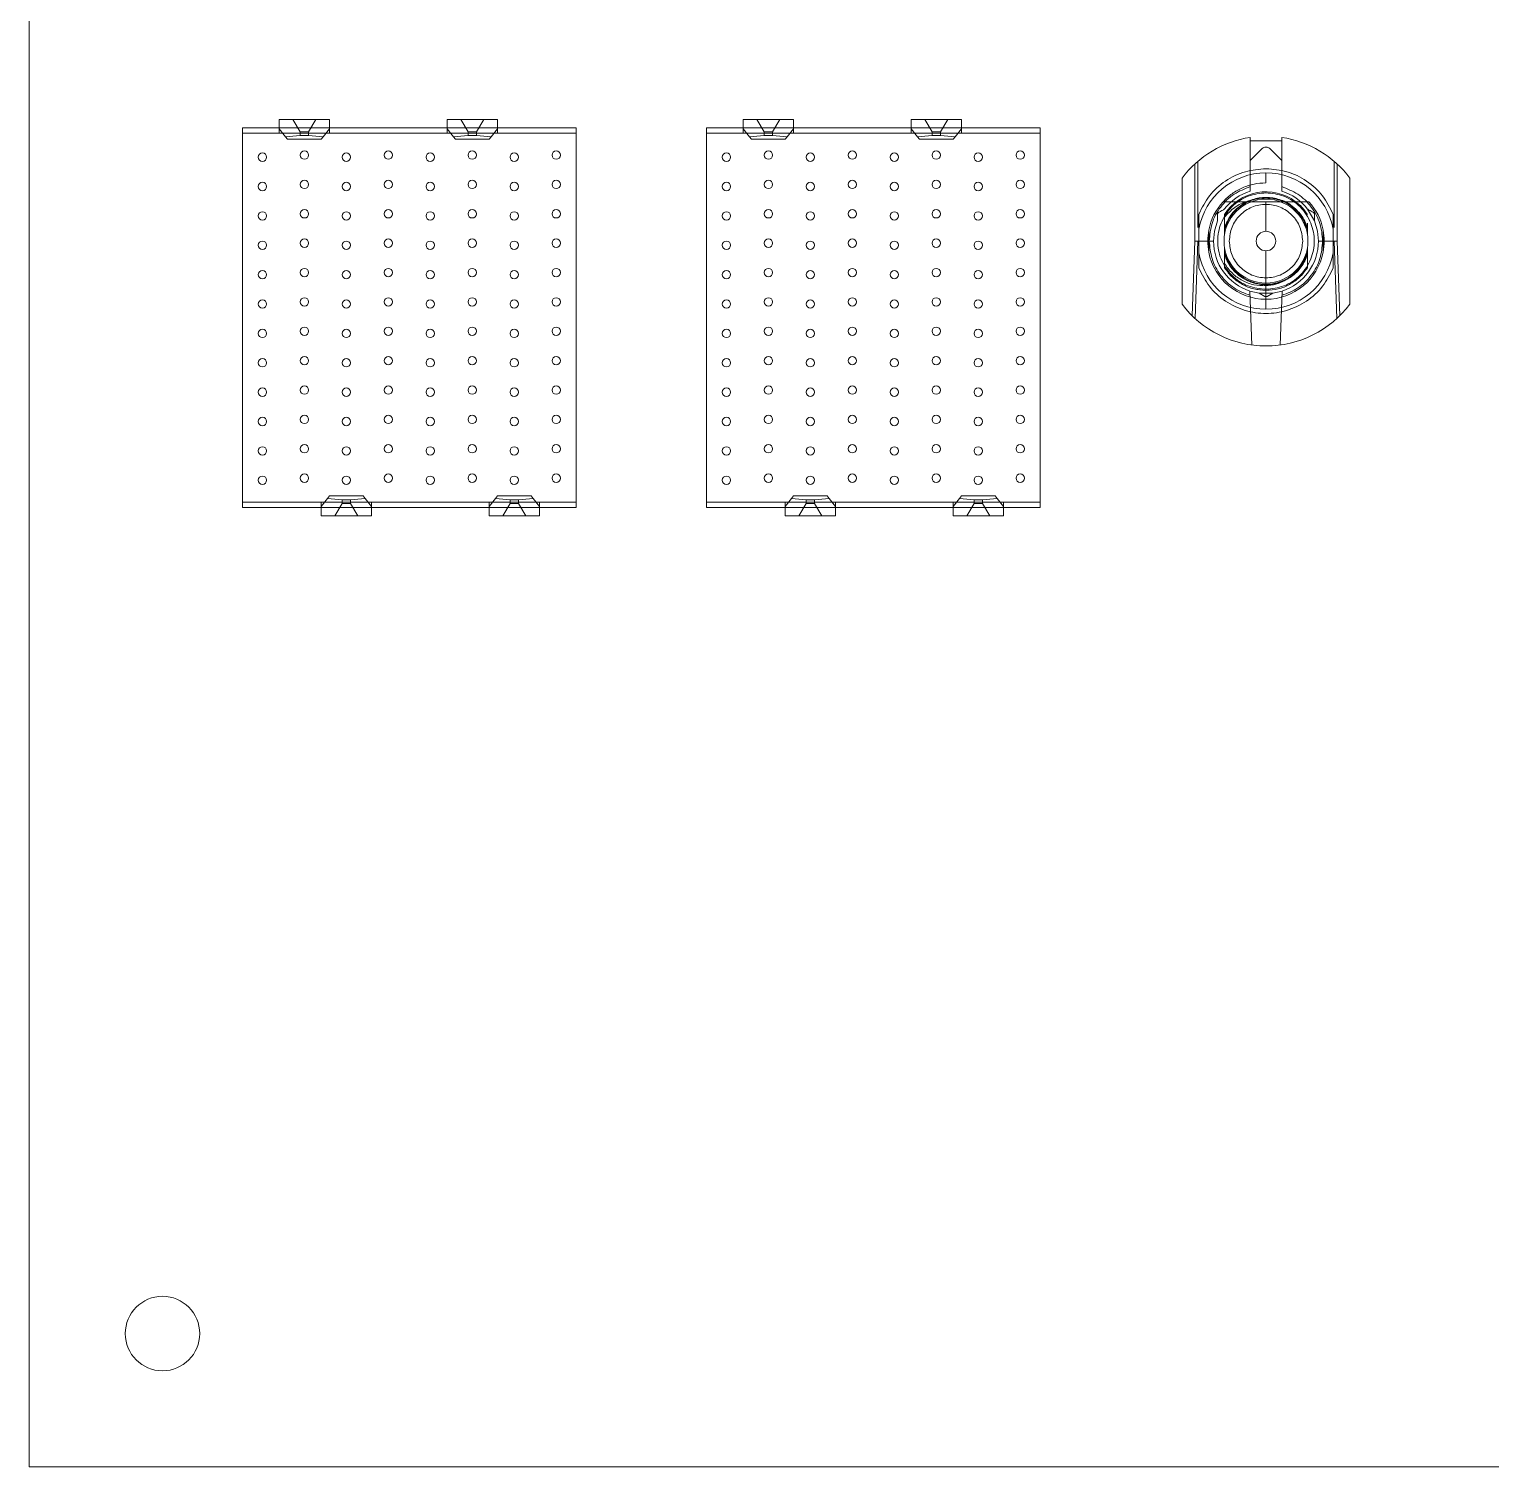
# Model space of a CAD drawing. Header units: millimetres. Extents: x -84 to 500, y -79 to 331.
# Drawn here: x 0 to 69.6, y 0 to 68.5 of the extents above; entities that cross this region are included whole.
import ezdxf
from ezdxf.lldxf.tags import DXFTag

# ---------------------------------------------------------------- set-up
doc = ezdxf.new("R2010")
doc.units = ezdxf.units.MM
tags = doc.linetypes.add('HIDDEN', pattern=[1.905, 1.27, -0.635]).pattern_tags.tags
tags[6:7] = [DXFTag(74, 4), DXFTag(75, 0), DXFTag(340, '0'), DXFTag(46, 1.0), DXFTag(50, 0.0), DXFTag(44, 0.0), DXFTag(45, 0.0)]
tags[4:5] = [DXFTag(74, 4), DXFTag(75, 0), DXFTag(340, '0'), DXFTag(46, 1.0), DXFTag(50, 0.0), DXFTag(44, 0.0), DXFTag(45, 0.0)]

msp = doc.modelspace()

# ---------------------------------------------------------------- linework, layer by layer
at = {"color": 7, "linetype": 'Continuous', "lineweight": 15}
for p, q in [((0, 276.35), (0, 0)), ((11.91, 63.77), (11.91, 64.22)), ((11.91, 64.22), (12.564, 64.22)), ((12.564, 64.22), (12.91, 63.62)), ((12.564, 64.22), (13.656, 64.22)), ((13.31, 63.62), (13.656, 64.22)), ((13.656, 64.22), (14.31, 64.22)), ((14.31, 64.22), (14.31, 63.77)), ((19.91, 63.77), (19.91, 64.22)), ((19.91, 64.22), (20.564, 64.22)), ((20.564, 64.22), (20.91, 63.62)), ((20.564, 64.22), (21.656, 64.22)), ((21.31, 63.62), (21.656, 64.22)), ((21.656, 64.22), (22.31, 64.22)), ((22.31, 64.22), (22.31, 63.77)), ((34.02, 63.77), (34.02, 64.22)), ((34.02, 64.22), (34.674, 64.22)), ((34.674, 64.22), (35.02, 63.62)), ((34.674, 64.22), (35.766, 64.22)), ((35.42, 63.62), (35.766, 64.22)), ((35.766, 64.22), (36.42, 64.22)), ((36.42, 64.22), (36.42, 63.77)), ((42.02, 63.77), (42.02, 64.22)), ((42.02, 64.22), (42.674, 64.22)), ((42.674, 64.22), (43.02, 63.62)), ((42.674, 64.22), (43.766, 64.22)), ((43.42, 63.62), (43.766, 64.22)), ((43.766, 64.22), (44.42, 64.22)), ((44.42, 64.22), (44.42, 63.77)), ((10.16, 63.82), (11.91, 63.82)), ((10.16, 63.82), (10.16, 63.57)), ((10.16, 63.57), (10.16, 45.97)), ((11.91, 63.57), (10.16, 63.57)), ((12.215, 63.389), (11.91, 63.77)), ((11.91, 63.57), (11.91, 63.77)), ((12.215, 63.389), (12.91, 63.45)), ((12.31, 63.27), (12.215, 63.389)), ((13.31, 63.62), (12.91, 63.62)), ((12.91, 63.62), (12.91, 63.45)), ((12.91, 63.45), (13.31, 63.45)), ((13.31, 63.45), (13.31, 63.62)), ((13.31, 63.45), (14.005, 63.389)), ((14.005, 63.389), (13.91, 63.27)), ((14.005, 63.389), (14.31, 63.77)), ((14.31, 63.82), (19.91, 63.82)), ((14.31, 63.77), (14.31, 63.57)), ((19.91, 63.57), (14.31, 63.57)), ((20.215, 63.389), (19.91, 63.77)), ((19.91, 63.57), (19.91, 63.77)), ((20.215, 63.389), (20.91, 63.45)), ((20.31, 63.27), (20.215, 63.389)), ((21.31, 63.62), (20.91, 63.62)), ((20.91, 63.62), (20.91, 63.45)), ((20.91, 63.45), (21.31, 63.45)), ((21.31, 63.45), (21.31, 63.62)), ((21.31, 63.45), (22.005, 63.389)), ((22.005, 63.389), (21.91, 63.27)), ((22.31, 63.77), (22.005, 63.389)), ((22.31, 63.82), (26.06, 63.82)), ((22.31, 63.77), (22.31, 63.57)), ((26.06, 63.57), (22.31, 63.57)), ((26.06, 63.82), (26.06, 63.57)), ((26.06, 45.97), (26.06, 63.57)), ((32.27, 63.82), (34.02, 63.82)), ((32.27, 63.82), (32.27, 63.57)), ((32.27, 63.57), (32.27, 45.97)), ((34.02, 63.57), (32.27, 63.57)), ((34.325, 63.389), (34.02, 63.77)), ((34.02, 63.57), (34.02, 63.77)), ((34.325, 63.389), (35.02, 63.45)), ((34.42, 63.27), (34.325, 63.389)), ((35.02, 63.62), (35.02, 63.45)), ((35.42, 63.62), (35.02, 63.62)), ((35.02, 63.45), (35.42, 63.45)), ((35.42, 63.45), (35.42, 63.62)), ((35.42, 63.45), (36.115, 63.389)), ((36.115, 63.389), (36.02, 63.27)), ((36.115, 63.389), (36.42, 63.77)), ((36.42, 63.82), (42.02, 63.82)), ((36.42, 63.77), (36.42, 63.57)), ((42.02, 63.57), (36.42, 63.57)), ((42.325, 63.389), (42.02, 63.77)), ((42.02, 63.57), (42.02, 63.77)), ((42.325, 63.389), (43.02, 63.45)), ((42.42, 63.27), (42.325, 63.389)), ((43.42, 63.62), (43.02, 63.62)), ((43.02, 63.62), (43.02, 63.45)), ((43.02, 63.45), (43.42, 63.45)), ((43.42, 63.45), (43.42, 63.62)), ((43.42, 63.45), (44.115, 63.389)), ((44.115, 63.389), (44.02, 63.27)), ((44.42, 63.77), (44.115, 63.389)), ((44.42, 63.82), (48.17, 63.82)), ((44.42, 63.77), (44.42, 63.57)), ((48.17, 63.57), (44.42, 63.57)), ((48.17, 63.82), (48.17, 63.57)), ((48.17, 45.97), (48.17, 63.57)), ((13.91, 63.27), (12.31, 63.27)), ((21.91, 63.27), (20.31, 63.27)), ((36.02, 63.27), (34.42, 63.27)), ((44.02, 63.27), (42.42, 63.27)), ((58.18, 63.363), (58.18, 63.195)), ((59.68, 63.195), (58.18, 63.195)), ((59.68, 63.363), (59.68, 63.195)), ((54.93, 61.42), (54.93, 55.42)), ((58.93, 61.67), (58.93, 61.195)), ((62.93, 55.42), (62.93, 61.42)), ((58.93, 58.885), (58.93, 60.295)), ((58.93, 55.645), (58.93, 57.955)), ((58.93, 55.645), (58.93, 55.17)), ((10.16, 45.97), (13.91, 45.97)), ((10.16, 45.97), (10.16, 45.72)), ((14.215, 46.151), (13.91, 45.77)), ((13.91, 45.77), (13.91, 45.97)), ((14.215, 46.151), (14.31, 46.27)), ((14.91, 46.09), (14.215, 46.151)), ((14.31, 46.27), (15.91, 46.27)), ((15.31, 46.09), (14.91, 46.09)), ((14.91, 46.09), (14.91, 45.92)), ((16.005, 46.151), (15.31, 46.09)), ((15.31, 45.92), (15.31, 46.09)), ((15.91, 46.27), (16.005, 46.151)), ((16.005, 46.151), (16.31, 45.77)), ((16.31, 45.97), (21.91, 45.97)), ((16.31, 45.97), (16.31, 45.77)), ((21.91, 45.77), (22.214, 46.151)), ((21.91, 45.77), (21.91, 45.97)), ((22.214, 46.151), (22.31, 46.27)), ((22.91, 46.09), (22.214, 46.151)), ((22.31, 46.27), (23.91, 46.27)), ((22.91, 46.09), (22.91, 45.92)), ((23.31, 46.09), (22.91, 46.09)), ((24.006, 46.151), (23.31, 46.09)), ((23.31, 45.92), (23.31, 46.09)), ((23.91, 46.27), (24.006, 46.151)), ((24.006, 46.151), (24.31, 45.77)), ((24.31, 45.97), (26.06, 45.97)), ((24.31, 45.97), (24.31, 45.77)), ((26.06, 45.72), (26.06, 45.97)), ((32.27, 45.97), (36.02, 45.97)), ((32.27, 45.97), (32.27, 45.72)), ((36.325, 46.151), (36.02, 45.77)), ((36.02, 45.77), (36.02, 45.97)), ((36.325, 46.151), (36.42, 46.27)), ((37.02, 46.09), (36.325, 46.151)), ((36.42, 46.27), (38.02, 46.27)), ((37.02, 46.09), (37.02, 45.92)), ((37.42, 46.09), (37.02, 46.09)), ((38.115, 46.151), (37.42, 46.09)), ((37.42, 45.92), (37.42, 46.09)), ((38.02, 46.27), (38.115, 46.151)), ((38.115, 46.151), (38.42, 45.77)), ((38.42, 45.97), (44.02, 45.97)), ((38.42, 45.97), (38.42, 45.77)), ((44.02, 45.77), (44.324, 46.151)), ((44.02, 45.77), (44.02, 45.97)), ((44.324, 46.151), (44.42, 46.27)), ((45.02, 46.09), (44.324, 46.151)), ((44.42, 46.27), (46.02, 46.27)), ((45.42, 46.09), (45.02, 46.09)), ((45.02, 46.09), (45.02, 45.92)), ((46.116, 46.151), (45.42, 46.09)), ((45.42, 45.92), (45.42, 46.09)), ((46.02, 46.27), (46.116, 46.151)), ((46.116, 46.151), (46.42, 45.77)), ((46.42, 45.97), (48.17, 45.97)), ((46.42, 45.97), (46.42, 45.77)), ((48.17, 45.72), (48.17, 45.97)), ((10.16, 45.72), (13.91, 45.72)), ((13.91, 45.32), (13.91, 45.77)), ((14.564, 45.32), (13.91, 45.32)), ((14.91, 45.92), (14.564, 45.32)), ((15.656, 45.32), (14.564, 45.32)), ((14.91, 45.92), (15.31, 45.92)), ((15.656, 45.32), (15.31, 45.92)), ((16.31, 45.32), (15.656, 45.32)), ((16.31, 45.77), (16.31, 45.32)), ((21.91, 45.72), (16.31, 45.72)), ((21.91, 45.32), (21.91, 45.77)), ((22.564, 45.32), (21.91, 45.32)), ((22.91, 45.92), (22.564, 45.32)), ((23.656, 45.32), (22.564, 45.32)), ((22.91, 45.92), (23.31, 45.92)), ((23.656, 45.32), (23.31, 45.92)), ((24.31, 45.32), (23.656, 45.32)), ((24.31, 45.77), (24.31, 45.32)), ((26.06, 45.72), (24.31, 45.72)), ((32.27, 45.72), (36.02, 45.72)), ((36.02, 45.32), (36.02, 45.77)), ((36.674, 45.32), (36.02, 45.32)), ((37.02, 45.92), (36.674, 45.32)), ((37.766, 45.32), (36.674, 45.32)), ((37.02, 45.92), (37.42, 45.92)), ((37.766, 45.32), (37.42, 45.92)), ((38.42, 45.32), (37.766, 45.32)), ((38.42, 45.77), (38.42, 45.32)), ((44.02, 45.72), (38.42, 45.72)), ((44.02, 45.32), (44.02, 45.77)), ((44.674, 45.32), (44.02, 45.32)), ((45.02, 45.92), (44.674, 45.32)), ((45.766, 45.32), (44.674, 45.32)), ((45.02, 45.92), (45.42, 45.92)), ((45.766, 45.32), (45.42, 45.92)), ((46.42, 45.32), (45.766, 45.32)), ((46.42, 45.77), (46.42, 45.32)), ((48.17, 45.72), (46.42, 45.72)), ((0, 0), (431.8, 0))]:
    msp.add_line(p, q, dxfattribs=at)
at = {"color": 7, "linetype": 'HIDDEN', "lineweight": 0}
for p, q in [((11.91, 63.82), (14.31, 63.82)), ((14.31, 63.57), (11.91, 63.57)), ((19.91, 63.82), (22.31, 63.82)), ((22.31, 63.57), (19.91, 63.57)), ((34.02, 63.82), (36.42, 63.82)), ((36.42, 63.57), (34.02, 63.57)), ((42.02, 63.82), (44.42, 63.82)), ((44.42, 63.57), (42.02, 63.57)), ((58.18, 61.014), (58.18, 63.195)), ((58.18, 62.255), (58.753, 62.828)), ((59.107, 62.828), (59.68, 62.255)), ((59.68, 63.195), (59.68, 61.014)), ((55.536, 58.42), (55.536, 62.091)), ((55.68, 62.22), (55.68, 59.07)), ((62.18, 59.07), (62.18, 62.22)), ((62.324, 62.091), (62.324, 58.42)), ((60.328, 60.309), (60.905, 59.694)), ((61.238, 59.38), (60.916, 59.939)), ((56.955, 59.694), (56.955, 59.071)), ((56.955, 59.694), (56.955, 58.735)), ((57.117, 59.386), (56.955, 59.071)), ((56.955, 58.986), (57.103, 59.299)), ((60.611, 59.643), (60.905, 59.071)), ((60.611, 59.643), (60.905, 59.071)), ((60.745, 59.325), (60.905, 58.986)), ((60.905, 59.071), (60.781, 59.312)), ((60.905, 59.273), (60.905, 59.071)), ((60.905, 58.735), (60.905, 58.986)), ((55.412, 54.867), (55.536, 58.42)), ((55.68, 58.42), (55.536, 58.42)), ((55.68, 58.42), (55.551, 54.734)), ((55.68, 58.42), (56.23, 58.42)), ((56.43, 58.42), (56.23, 58.42)), ((56.955, 58.105), (56.955, 57.347)), ((57.217, 57.297), (56.955, 57.854)), ((57.217, 57.297), (56.955, 57.854)), ((60.905, 57.854), (60.544, 57.149)), ((60.905, 57.854), (60.654, 57.322)), ((60.905, 57.854), (60.654, 57.322)), ((60.905, 57.854), (60.905, 58.105)), ((61.63, 58.42), (61.43, 58.42)), ((61.63, 58.42), (62.18, 58.42)), ((61.655, 57.896), (61.655, 57.896)), ((62.309, 54.734), (62.18, 58.42)), ((62.18, 58.42), (62.324, 58.42)), ((62.324, 58.42), (62.448, 54.867)), ((56.955, 57.769), (56.955, 57.146)), ((56.955, 57.769), (57.162, 57.366)), ((56.955, 57.146), (57.184, 56.873)), ((60.905, 57.769), (60.641, 57.255)), ((60.641, 57.255), (60.905, 57.769)), ((60.905, 57.769), (60.641, 57.255)), ((60.675, 57.322), (60.905, 57.769)), ((60.699, 56.901), (60.905, 57.146)), ((60.905, 57.146), (60.905, 57.769)), ((57.89, 56.619), (58.251, 56.461)), ((58.255, 53.466), (58.165, 56.04)), ((58.607, 55.941), (58.165, 56.04)), ((58.441, 56.131), (58.93, 56.07)), ((58.88, 55.783), (58.607, 55.941)), ((58.607, 55.941), (59.253, 55.941)), ((58.93, 56.07), (59.153, 56.098)), ((59.253, 55.941), (58.98, 55.783)), ((59.695, 56.04), (59.253, 55.941)), ((59.695, 56.04), (59.605, 53.466)), ((16.31, 45.97), (13.91, 45.97)), ((24.31, 45.97), (21.91, 45.97)), ((38.42, 45.97), (36.02, 45.97)), ((46.42, 45.97), (44.02, 45.97)), ((16.31, 45.72), (13.91, 45.72)), ((24.31, 45.72), (21.91, 45.72)), ((38.42, 45.72), (36.02, 45.72)), ((46.42, 45.72), (44.02, 45.72))]:
    msp.add_line(p, q, dxfattribs=at)
at = {"color": 7, "linetype": 'HIDDEN', "lineweight": 0, "flags": 128}
for points in [[(58.154, 60.349), (58.183, 60.353), (58.191, 60.353), (58.193, 60.353), (58.194, 60.352), (58.194, 60.352), (58.194, 60.352), (58.194, 60.352), (58.194, 60.352), (58.194, 60.352), (58.194, 60.352), (58.194, 60.352), (58.194, 60.352), (58.194, 60.353), (58.194, 60.353), (58.194, 60.353), (58.194, 60.353), (58.194, 60.353), (58.194, 60.353), (58.194, 60.353), (58.194, 60.352), (58.194, 60.352), (58.194, 60.352), (58.194, 60.352), (58.194, 60.352), (58.194, 60.352), (58.194, 60.352), (58.194, 60.352), (58.194, 60.352), (58.194, 60.351), (58.194, 60.351), (58.191, 60.348), (58.061, 60.284), (57.898, 60.197)], [(56.43, 58.42), (56.474, 58.886), (56.622, 59.38)], [(56.955, 59.694), (56.955, 59.694)], [(56.955, 59.694), (56.955, 59.694)], [(56.955, 59.694), (56.955, 59.694)], [(56.955, 59.694), (56.955, 59.694)], [(56.955, 59.694), (56.955, 59.694)], [(56.955, 59.694), (56.955, 59.694)], [(56.955, 59.694), (56.955, 59.694)], [(56.955, 59.694), (56.955, 59.694)], [(60.905, 59.694), (60.905, 59.694)], [(61.238, 59.38), (61.386, 58.886), (61.43, 58.42)], [(56.955, 58.735), (56.955, 58.735)], [(60.905, 58.986), (60.905, 58.986)], [(60.905, 58.986), (60.905, 58.986)], [(60.905, 58.986), (60.905, 58.986)], [(60.905, 58.986), (60.905, 58.986)], [(60.905, 58.986), (60.905, 58.986)], [(56.955, 58.105), (56.955, 58.105)], [(60.905, 57.854), (60.905, 57.854)], [(60.905, 57.854), (60.905, 57.854)], [(60.905, 57.854), (60.905, 57.854)], [(60.905, 57.854), (60.905, 57.854)], [(60.905, 57.854), (60.905, 57.854)], [(60.905, 57.854), (60.905, 57.854)], [(60.905, 57.854), (60.905, 57.854)], [(60.905, 57.854), (60.905, 57.854)], [(56.955, 57.146), (56.955, 57.146)], [(56.955, 57.146), (56.955, 57.146)], [(56.955, 57.146), (56.955, 57.146)], [(56.955, 57.146), (56.955, 57.146)], [(56.955, 57.146), (56.955, 57.146)], [(56.955, 57.146), (56.955, 57.146)], [(56.955, 57.146), (56.955, 57.146)], [(57.151, 57.393), (57.151, 57.393)], [(60.905, 57.146), (60.905, 57.146)], [(57.903, 56.641), (57.903, 56.641)]]:
    msp.add_lwpolyline(points, dxfattribs=at)
at = {"color": 7, "linetype": 'HIDDEN', "lineweight": 0}
for centre, radius in [((13.11, 62.52), 0.2), ((17.11, 62.52), 0.2), ((21.11, 62.52), 0.2), ((25.11, 62.52), 0.2), ((35.22, 62.52), 0.2), ((39.22, 62.52), 0.2), ((43.22, 62.52), 0.2), ((47.22, 62.52), 0.2), ((11.11, 62.42), 0.2), ((15.11, 62.42), 0.2), ((19.11, 62.42), 0.2), ((23.11, 62.42), 0.2), ((33.22, 62.42), 0.2), ((37.22, 62.42), 0.2), ((41.22, 62.42), 0.2), ((45.22, 62.42), 0.2), ((13.11, 61.12), 0.2), ((17.11, 61.12), 0.2), ((21.11, 61.12), 0.2), ((25.11, 61.12), 0.2), ((35.22, 61.12), 0.2), ((39.22, 61.12), 0.2), ((43.22, 61.12), 0.2), ((47.22, 61.12), 0.2), ((11.11, 61.02), 0.2), ((15.11, 61.02), 0.2), ((19.11, 61.02), 0.2), ((23.11, 61.02), 0.2), ((33.22, 61.02), 0.2), ((37.22, 61.02), 0.2), ((41.22, 61.02), 0.2), ((45.22, 61.02), 0.2), ((13.11, 59.72), 0.2), ((17.11, 59.72), 0.2), ((21.11, 59.72), 0.2), ((25.11, 59.72), 0.2), ((35.22, 59.72), 0.2), ((39.22, 59.72), 0.2), ((43.22, 59.72), 0.2), ((47.22, 59.72), 0.2), ((58.93, 58.42), 2), ((11.11, 59.62), 0.2), ((15.11, 59.62), 0.2), ((19.11, 59.62), 0.2), ((23.11, 59.62), 0.2), ((33.22, 59.62), 0.2), ((37.22, 59.62), 0.2), ((41.22, 59.62), 0.2), ((45.22, 59.62), 0.2), ((13.11, 58.32), 0.2), ((17.11, 58.32), 0.2), ((21.11, 58.32), 0.2), ((25.11, 58.32), 0.2), ((35.22, 58.32), 0.2), ((39.22, 58.32), 0.2), ((43.22, 58.32), 0.2), ((47.22, 58.32), 0.2), ((11.11, 58.22), 0.2), ((15.11, 58.22), 0.2), ((19.11, 58.22), 0.2), ((23.11, 58.22), 0.2), ((33.22, 58.22), 0.2), ((37.22, 58.22), 0.2), ((41.22, 58.22), 0.2), ((45.22, 58.22), 0.2), ((13.11, 56.92), 0.2), ((17.11, 56.92), 0.2), ((21.11, 56.92), 0.2), ((25.11, 56.92), 0.2), ((35.22, 56.92), 0.2), ((39.22, 56.92), 0.2), ((43.22, 56.92), 0.2), ((47.22, 56.92), 0.2), ((11.11, 56.82), 0.2), ((15.11, 56.82), 0.2), ((19.11, 56.82), 0.2), ((23.11, 56.82), 0.2), ((33.22, 56.82), 0.2), ((37.22, 56.82), 0.2), ((41.22, 56.82), 0.2), ((45.22, 56.82), 0.2), ((13.11, 55.52), 0.2), ((17.11, 55.52), 0.2), ((21.11, 55.52), 0.2), ((25.11, 55.52), 0.2), ((35.22, 55.52), 0.2), ((39.22, 55.52), 0.2), ((43.22, 55.52), 0.2), ((47.22, 55.52), 0.2), ((11.11, 55.42), 0.2), ((15.11, 55.42), 0.2), ((19.11, 55.42), 0.2), ((23.11, 55.42), 0.2), ((33.22, 55.42), 0.2), ((37.22, 55.42), 0.2), ((41.22, 55.42), 0.2), ((45.22, 55.42), 0.2), ((13.11, 54.12), 0.2), ((17.11, 54.12), 0.2), ((21.11, 54.12), 0.2), ((25.11, 54.12), 0.2), ((35.22, 54.12), 0.2), ((39.22, 54.12), 0.2), ((43.22, 54.12), 0.2), ((47.22, 54.12), 0.2), ((11.11, 54.02), 0.2), ((15.11, 54.02), 0.2), ((19.11, 54.02), 0.2), ((23.11, 54.02), 0.2), ((33.22, 54.02), 0.2), ((37.22, 54.02), 0.2), ((41.22, 54.02), 0.2), ((45.22, 54.02), 0.2), ((11.11, 52.62), 0.2), ((13.11, 52.72), 0.2), ((15.11, 52.62), 0.2), ((17.11, 52.72), 0.2), ((19.11, 52.62), 0.2), ((21.11, 52.72), 0.2), ((23.11, 52.62), 0.2), ((25.11, 52.72), 0.2), ((33.22, 52.62), 0.2), ((35.22, 52.72), 0.2), ((37.22, 52.62), 0.2), ((39.22, 52.72), 0.2), ((41.22, 52.62), 0.2), ((43.22, 52.72), 0.2), ((45.22, 52.62), 0.2), ((47.22, 52.72), 0.2), ((11.11, 51.22), 0.2), ((13.11, 51.32), 0.2), ((15.11, 51.22), 0.2), ((17.11, 51.32), 0.2), ((19.11, 51.22), 0.2), ((21.11, 51.32), 0.2), ((23.11, 51.22), 0.2), ((25.11, 51.32), 0.2), ((33.22, 51.22), 0.2), ((35.22, 51.32), 0.2), ((37.22, 51.22), 0.2), ((39.22, 51.32), 0.2), ((41.22, 51.22), 0.2), ((43.22, 51.32), 0.2), ((45.22, 51.22), 0.2), ((47.22, 51.32), 0.2), ((11.11, 49.82), 0.2), ((13.11, 49.92), 0.2), ((15.11, 49.82), 0.2), ((17.11, 49.92), 0.2), ((19.11, 49.82), 0.2), ((21.11, 49.92), 0.2), ((23.11, 49.82), 0.2), ((25.11, 49.92), 0.2), ((33.22, 49.82), 0.2), ((35.22, 49.92), 0.2), ((37.22, 49.82), 0.2), ((39.22, 49.92), 0.2), ((41.22, 49.82), 0.2), ((43.22, 49.92), 0.2), ((45.22, 49.82), 0.2), ((47.22, 49.92), 0.2), ((11.11, 48.42), 0.2), ((13.11, 48.52), 0.2), ((15.11, 48.42), 0.2), ((17.11, 48.52), 0.2), ((19.11, 48.42), 0.2), ((21.11, 48.52), 0.2), ((23.11, 48.42), 0.2), ((25.11, 48.52), 0.2), ((33.22, 48.42), 0.2), ((35.22, 48.52), 0.2), ((37.22, 48.42), 0.2), ((39.22, 48.52), 0.2), ((41.22, 48.42), 0.2), ((43.22, 48.52), 0.2), ((45.22, 48.42), 0.2), ((47.22, 48.52), 0.2), ((11.11, 47.02), 0.2), ((13.11, 47.12), 0.2), ((15.11, 47.02), 0.2), ((17.11, 47.12), 0.2), ((19.11, 47.02), 0.2), ((21.11, 47.12), 0.2), ((23.11, 47.02), 0.2), ((25.11, 47.12), 0.2), ((33.22, 47.02), 0.2), ((35.22, 47.12), 0.2), ((37.22, 47.02), 0.2), ((39.22, 47.12), 0.2), ((41.22, 47.02), 0.2), ((43.22, 47.12), 0.2), ((45.22, 47.02), 0.2), ((47.22, 47.12), 0.2)]:
    msp.add_circle(centre, radius, dxfattribs=at)
at = {"color": 7, "linetype": 'Continuous', "lineweight": 15}
msp.add_circle((6.35, 6.35), 1.775, dxfattribs=at)
for radius, start, end in [(5, 98.62693, 143.1301), (5, 36.8699, 81.37307), (3.25, 90, 169.93673), (3.25, 10.06327, 90), (2.775, 137.49336, 169.10705), (2.775, 10.89324, 42.50663), (2.775, 169.10668, 190.89376), (0.465, 90, 270), (0.465, 270, 90), (2.775, 349.10676, 10.89295), (3.25, 190.06327, 270), (2.775, 190.89295, 270), (2.775, 270, 349.10705), (3.25, 270, 349.93673), (5, 216.8699, 323.1301)]:
    msp.add_arc((58.93, 58.42), radius, start, end, dxfattribs=at)
at = {"color": 7, "linetype": 'HIDDEN', "lineweight": 0}
for radius, start, end in [(2.5, 107.4576, 142.57976), (2.35, 53.50581, 147.18508), (2.5, 37.42024, 72.5424), (2.5, 180, 252.18431), (2.5, 287.81569, 0)]:
    msp.add_arc((58.93, 58.42), radius, start, end, dxfattribs=at)
for points in [[(58.753, 62.828), (58.779, 62.849), (58.831, 62.89), (58.93, 62.907), (59.029, 62.89), (59.081, 62.849), (59.107, 62.828)], [(57.18, 58.42), (57.206, 58.649), (57.259, 59.107), (57.664, 59.69), (58.242, 60.079), (58.93, 60.216), (59.618, 60.079), (60.196, 59.69), (60.601, 59.107), (60.654, 58.649), (60.68, 58.42)], [(60.905, 58.986), (60.857, 59.125), (60.76, 59.404), (60.581, 59.638), (60.492, 59.755)], [(60.68, 58.42), (60.654, 58.191), (60.601, 57.733), (60.196, 57.15), (59.618, 56.761), (58.93, 56.624), (58.242, 56.761), (57.664, 57.15), (57.259, 57.733), (57.206, 58.191), (57.18, 58.42)], [(56.955, 57.146), (57.073, 56.99), (57.308, 56.676), (57.795, 56.338), (58.343, 56.112), (58.734, 56.084), (58.93, 56.07)], [(58.93, 56.07), (59.126, 56.084), (59.517, 56.112), (60.065, 56.338), (60.552, 56.676), (60.787, 56.99), (60.905, 57.146)], [(58.98, 55.783), (58.972, 55.78), (58.956, 55.772), (58.93, 55.769), (58.904, 55.772), (58.888, 55.78), (58.88, 55.783)]]:
    msp.add_open_spline(points, degree=3, dxfattribs=at)
at = {"color": 7, "linetype": 'Continuous', "lineweight": 15}
for points, knots in [([(55.73, 59.709), (55.881, 60.009), (56.19, 60.622), (56.975, 61.32), (57.917, 61.786), (58.601, 61.842), (58.936, 61.87)], [0, 0, 0, 0, 0.24439, 0.5, 0.75561, 1, 1, 1, 1]), ([(58.936, 61.87), (59.27, 61.841), (59.952, 61.783), (60.889, 61.317), (61.671, 60.62), (61.979, 60.008), (62.13, 59.709)], [0, 0, 0, 0, 0.244424, 0.5, 0.755576, 1, 1, 1, 1]), ([(58.93, 61.195), (58.738, 61.184), (58.355, 61.161), (57.806, 60.976), (57.298, 60.696), (57.022, 60.429), (56.884, 60.295)], [0, 0, 0, 0, 0.25, 0.5, 0.75, 1, 1, 1, 1]), ([(58.93, 60.295), (58.735, 60.295), (58.231, 60.295), (57.549, 60.295), (57.1, 60.295), (56.884, 60.295)], [0, 0, 0, 0, 0.246526, 0.63814, 1, 1, 1, 1]), ([(60.976, 60.295), (60.538, 60.295), (59.935, 60.295), (59.146, 60.295), (58.93, 60.295)], [0, 0, 0, 0, 0.725757, 1, 1, 1, 1]), ([(55.73, 59.709), (55.73, 59.575), (55.73, 59.401), (55.73, 59.207), (55.73, 59.126), (55.73, 59.072), (55.73, 59.033), (55.73, 59.006), (55.73, 58.992), (55.73, 58.988), (55.73, 58.988), (55.73, 58.988)], [0, 0, 0, 0, 0.52193, 0.674707, 0.779637, 0.851731, 0.901665, 0.954566, 0.975881, 0.993094, 1, 1, 1, 1]), ([(62.13, 59.709), (62.13, 59.575), (62.13, 59.401), (62.13, 59.207), (62.13, 59.126), (62.13, 59.072), (62.13, 59.033), (62.13, 59.006), (62.13, 58.992), (62.13, 58.988), (62.13, 58.988), (62.13, 58.988)], [0, 0, 0, 0, 0.52193, 0.674707, 0.779637, 0.851731, 0.901665, 0.954566, 0.975881, 0.993094, 1, 1, 1, 1]), ([(55.73, 58.988), (55.73, 58.812), (55.73, 58.46), (55.73, 58.066), (55.73, 57.874), (55.73, 57.852)], [0, 0, 0, 0, 0.4691002, 0.9396132, 1, 1, 1, 1]), ([(56.205, 58.944), (56.205, 58.654), (56.205, 58.301), (56.205, 57.957), (56.205, 57.896)], [0, 0, 0, 0, 0.821497, 1, 1, 1, 1]), ([(61.655, 57.896), (61.655, 58.186), (61.655, 58.539), (61.655, 58.883), (61.655, 58.944)], [0, 0, 0, 0, 0.821486, 1, 1, 1, 1]), ([(62.13, 58.988), (62.13, 58.812), (62.13, 58.46), (62.13, 58.066), (62.13, 57.874), (62.13, 57.852)], [0, 0, 0, 0, 0.4691, 0.939613, 1, 1, 1, 1]), ([(55.73, 57.852), (55.73, 57.852), (55.73, 57.85), (55.73, 57.839), (55.73, 57.795), (55.73, 57.599), (55.73, 57.365), (55.73, 57.169), (55.73, 57.131)], [0, 0, 0, 0, 0.0169294, 0.0393005, 0.081695, 0.2361978, 0.8521567, 1, 1, 1, 1]), ([(62.13, 57.852), (62.13, 57.852), (62.13, 57.85), (62.13, 57.839), (62.13, 57.795), (62.13, 57.599), (62.13, 57.365), (62.13, 57.169), (62.13, 57.131)], [0, 0, 0, 0, 0.016929, 0.039301, 0.081695, 0.236198, 0.852157, 1, 1, 1, 1]), ([(62.13, 57.131), (61.979, 56.832), (61.67, 56.22), (60.887, 55.518), (59.947, 55.069), (58.93, 54.921), (57.913, 55.069), (56.973, 55.518), (56.19, 56.22), (55.881, 56.832), (55.73, 57.131)], [0, 0, 0, 0, 0.122204, 0.25, 0.377796, 0.5, 0.622204, 0.75, 0.877796, 1, 1, 1, 1])]:
    msp.add_open_spline(points, degree=3, knots=knots, dxfattribs=at)
at = {"color": 7, "linetype": 'HIDDEN', "lineweight": 0}
for points, knots in [([(56.23, 58.42), (56.256, 58.703), (56.309, 59.283), (56.737, 60.069), (57.373, 60.698), (57.916, 60.91), (58.18, 61.014)], [0, 0, 0, 0, 0.243392, 0.5, 0.756608, 1, 1, 1, 1]), ([(58.93, 56.12), (58.641, 56.151), (58.194, 56.199), (57.658, 56.485), (57.293, 56.782), (56.994, 57.148), (56.716, 57.684), (56.574, 58.42), (56.716, 59.156), (56.993, 59.692), (57.292, 60.058), (57.658, 60.355), (58.194, 60.641), (58.641, 60.689), (58.93, 60.72)], [0, 0, 0, 0, 0.1197215, 0.1848235, 0.25, 0.315102, 0.3802785, 0.5, 0.6197215, 0.6848235, 0.75, 0.815102, 0.8802785, 1, 1, 1, 1]), ([(58.18, 61.014), (58.18, 60.986), (58.18, 60.931), (58.18, 60.863), (58.18, 60.813), (58.18, 60.808), (58.18, 60.805)], [0, 0, 0, 0, 0.25862, 0.513617, 0.75609, 1, 1, 1, 1]), ([(58.93, 60.72), (59.219, 60.689), (59.666, 60.641), (60.202, 60.355), (60.567, 60.058), (60.866, 59.692), (61.144, 59.156), (61.286, 58.42), (61.144, 57.684), (60.867, 57.148), (60.568, 56.782), (60.202, 56.485), (59.666, 56.199), (59.219, 56.151), (58.93, 56.12)], [0, 0, 0, 0, 0.1197215, 0.1848235, 0.25, 0.315102, 0.3802785, 0.5, 0.6197215, 0.6848235, 0.75, 0.815102, 0.8802785, 1, 1, 1, 1]), ([(59.68, 61.014), (59.944, 60.91), (60.487, 60.698), (61.123, 60.069), (61.551, 59.283), (61.604, 58.703), (61.63, 58.42)], [0, 0, 0, 0, 0.243392, 0.5, 0.756608, 1, 1, 1, 1]), ([(59.68, 61.014), (59.68, 60.986), (59.68, 60.931), (59.68, 60.863), (59.68, 60.814), (59.68, 60.808), (59.68, 60.805)], [0, 0, 0, 0, 0.258105, 0.512595, 0.755594, 1, 1, 1, 1]), ([(56.944, 59.939), (56.943, 59.939), (56.941, 59.937), (56.92, 59.925), (56.868, 59.895), (56.781, 59.845), (56.71, 59.804), (56.672, 59.782)], [0, 0, 0, 0, 0.074114, 0.154923, 0.35991, 0.65372, 1, 1, 1, 1]), ([(60.168, 60.086), (60.162, 60.092), (60.003, 60.252), (59.571, 60.42), (58.933, 60.537), (58.278, 60.43), (57.694, 60.132), (57.215, 59.671), (57.042, 59.271), (56.955, 59.071)], [0, 0, 0, 0, 0.006975, 0.172479, 0.337984, 0.503488, 0.668992, 0.834496, 1, 1, 1, 1]), ([(60.46, 59.795), (60.361, 59.905), (60.117, 60.175), (59.578, 60.428), (58.931, 60.535), (58.278, 60.431), (57.694, 60.132), (57.215, 59.671), (57.042, 59.271), (56.955, 59.071)], [0, 0, 0, 0, 0.101378, 0.251148, 0.400918, 0.550689, 0.700459, 0.85023, 1, 1, 1, 1]), ([(56.955, 59.071), (57.042, 59.271), (57.215, 59.671), (57.694, 60.132), (58.278, 60.431), (58.931, 60.535), (59.577, 60.427), (60.09, 60.193), (60.314, 59.948), (60.391, 59.864)], [0, 0, 0, 0, 0.153218, 0.306436, 0.459655, 0.612873, 0.766091, 0.919309, 1, 1, 1, 1]), ([(56.955, 59.071), (57.042, 59.271), (57.215, 59.671), (57.694, 60.132), (58.278, 60.431), (58.931, 60.535), (59.578, 60.428), (60.121, 60.173), (60.368, 59.898), (60.47, 59.785)], [0, 0, 0, 0, 0.149287, 0.298575, 0.447862, 0.59715, 0.746437, 0.895724, 1, 1, 1, 1]), ([(56.955, 59.071), (57.042, 59.271), (57.215, 59.671), (57.694, 60.132), (58.278, 60.431), (58.931, 60.535), (59.578, 60.428), (60.118, 60.175), (60.363, 59.903), (60.462, 59.793)], [0, 0, 0, 0, 0.149669, 0.299339, 0.449008, 0.598677, 0.748346, 0.898016, 1, 1, 1, 1]), ([(60.905, 59.071), (60.818, 59.271), (60.645, 59.671), (60.166, 60.132), (59.582, 60.431), (58.93, 60.534), (58.278, 60.431), (57.693, 60.132), (57.215, 59.671), (57.042, 59.271), (56.955, 59.071)], [0, 0, 0, 0, 0.125, 0.25, 0.375, 0.5, 0.625, 0.75, 0.875, 1, 1, 1, 1]), ([(56.955, 58.986), (57.036, 59.193), (57.198, 59.607), (57.674, 60.089), (58.266, 60.403), (58.93, 60.51), (59.594, 60.403), (60.186, 60.089), (60.662, 59.607), (60.824, 59.193), (60.905, 58.986)], [0, 0, 0, 0, 0.125, 0.25, 0.375, 0.5, 0.625, 0.75, 0.875, 1, 1, 1, 1]), ([(56.955, 58.986), (57.036, 59.193), (57.198, 59.607), (57.674, 60.089), (58.266, 60.403), (58.93, 60.51), (59.594, 60.403), (60.186, 60.089), (60.662, 59.607), (60.824, 59.193), (60.905, 58.986)], [0, 0, 0, 0, 0.125, 0.25, 0.375, 0.5, 0.625, 0.75, 0.875, 1, 1, 1, 1]), ([(56.955, 58.986), (57.036, 59.193), (57.198, 59.607), (57.674, 60.089), (58.266, 60.403), (58.93, 60.51), (59.594, 60.403), (60.186, 60.089), (60.662, 59.607), (60.824, 59.193), (60.905, 58.986)], [0, 0, 0, 0, 0.1250001, 0.2500001, 0.375, 0.5, 0.6249999, 0.7499998, 0.8749999, 1, 1, 1, 1]), ([(56.955, 59.559), (57.108, 59.726), (57.413, 60.06), (57.866, 60.274), (58.118, 60.34), (58.154, 60.349)], [0, 0, 0, 0, 0.461832, 0.924144, 1, 1, 1, 1]), ([(60.492, 59.755), (60.405, 59.847), (60.304, 59.955), (60.19, 60.059), (60.171, 60.081), (60.167, 60.088), (60.166, 60.09), (60.166, 60.091), (60.167, 60.092), (60.167, 60.092)], [0, 0, 0, 0, 0.805359, 0.945967, 0.982692, 0.993233, 0.996919, 0.998502, 1, 1, 1, 1]), ([(60.167, 60.092), (60.329, 59.95), (60.655, 59.667), (60.822, 59.27), (60.905, 59.071)], [0, 0, 0, 0, 0.5, 1, 1, 1, 1]), ([(60.905, 59.694), (60.791, 59.855), (60.626, 60.089), (60.39, 60.246), (60.317, 60.295)], [0, 0, 0, 0, 0.690816, 1, 1, 1, 1]), ([(61.188, 59.782), (61.117, 59.823), (61.023, 59.877), (60.94, 59.925), (60.919, 59.937), (60.917, 59.939), (60.916, 59.939)], [0, 0, 0, 0, 0.638721, 0.843752, 0.925004, 1, 1, 1, 1]), ([(56.622, 59.695), (56.622, 59.704), (56.624, 59.721), (56.634, 59.746), (56.65, 59.767), (56.664, 59.777), (56.672, 59.782)], [0, 0, 0, 0, 0.250801, 0.5, 0.7492, 1, 1, 1, 1]), ([(56.622, 59.695), (56.622, 59.613), (56.622, 59.505), (56.622, 59.408), (56.622, 59.383), (56.622, 59.381), (56.622, 59.38)], [0, 0, 0, 0, 0.6386768, 0.8437391, 0.9249986, 1, 1, 1, 1]), ([(60.391, 59.864), (60.468, 59.795), (60.706, 59.58), (60.825, 59.277), (60.905, 59.071)], [0, 0, 0, 0, 0.321279, 1, 1, 1, 1]), ([(61.188, 59.782), (61.196, 59.777), (61.21, 59.767), (61.226, 59.746), (61.236, 59.721), (61.238, 59.704), (61.238, 59.695)], [0, 0, 0, 0, 0.250801, 0.5, 0.7492, 1, 1, 1, 1]), ([(61.238, 59.695), (61.238, 59.613), (61.238, 59.505), (61.238, 59.408), (61.238, 59.383), (61.238, 59.381), (61.238, 59.38)], [0, 0, 0, 0, 0.638718, 0.843747, 0.925001, 1, 1, 1, 1]), ([(56.955, 58.986), (56.955, 58.986), (56.955, 58.987), (56.955, 58.994), (56.955, 59.021), (56.955, 59.049), (56.955, 59.071)], [0, 0, 0, 0, 0.068911, 0.145477, 0.344961, 1, 1, 1, 1]), ([(56.955, 58.986), (56.955, 58.986), (56.955, 58.987), (56.955, 58.994), (56.955, 59.021), (56.955, 59.049), (56.955, 59.071)], [0, 0, 0, 0, 0.06884, 0.145314, 0.344679, 1, 1, 1, 1]), ([(60.905, 59.071), (60.905, 59.049), (60.905, 59.021), (60.905, 58.994), (60.905, 58.987), (60.905, 58.986), (60.905, 58.986)], [0, 0, 0, 0, 0.659471, 0.855328, 0.930516, 1, 1, 1, 1]), ([(56.23, 58.42), (56.256, 58.138), (56.308, 57.559), (56.734, 56.774), (57.368, 56.145), (57.909, 55.932), (58.172, 55.828)], [0, 0, 0, 0, 0.243423, 0.5, 0.756577, 1, 1, 1, 1]), ([(56.955, 57.769), (56.955, 57.791), (56.955, 57.819), (56.955, 57.846), (56.955, 57.853), (56.955, 57.854), (56.955, 57.854)], [0, 0, 0, 0, 0.659295, 0.855253, 0.930497, 1, 1, 1, 1]), ([(56.955, 57.769), (56.955, 57.791), (56.955, 57.819), (56.955, 57.846), (56.955, 57.853), (56.955, 57.854), (56.955, 57.854)], [0, 0, 0, 0, 0.659587, 0.855421, 0.930569, 1, 1, 1, 1]), ([(60.544, 57.149), (60.416, 57.01), (60.16, 56.734), (59.651, 56.47), (59.097, 56.346), (58.529, 56.379), (57.99, 56.564), (57.525, 56.888), (57.154, 57.324), (57.021, 57.678), (56.955, 57.854)], [0, 0, 0, 0, 0.125, 0.25, 0.375001, 0.500001, 0.625001, 0.750001, 0.875, 1, 1, 1, 1]), ([(59.688, 55.828), (59.951, 55.932), (60.492, 56.145), (61.126, 56.774), (61.552, 57.559), (61.604, 58.138), (61.63, 58.42)], [0, 0, 0, 0, 0.243423, 0.5, 0.756577, 1, 1, 1, 1]), ([(60.905, 57.854), (60.827, 57.644), (60.684, 57.258), (60.38, 56.983), (60.241, 56.857)], [0, 0, 0, 0, 0.5445036, 1, 1, 1, 1]), ([(60.905, 57.854), (60.905, 57.854), (60.905, 57.853), (60.905, 57.846), (60.905, 57.819), (60.905, 57.791), (60.905, 57.769)], [0, 0, 0, 0, 0.068868, 0.145416, 0.344909, 1, 1, 1, 1]), ([(60.905, 57.854), (60.905, 57.854), (60.905, 57.853), (60.905, 57.846), (60.905, 57.819), (60.905, 57.791), (60.905, 57.769)], [0, 0, 0, 0, 0.068948, 0.145582, 0.345171, 1, 1, 1, 1]), ([(56.955, 57.769), (57.01, 57.632), (57.119, 57.357), (57.389, 57.001), (57.723, 56.707), (58.112, 56.491), (58.538, 56.362), (58.981, 56.326), (59.424, 56.38), (59.698, 56.492), (59.835, 56.548)], [0, 0, 0, 0, 0.1250001, 0.2500003, 0.3750004, 0.5000004, 0.6250004, 0.7500003, 0.8750002, 1, 1, 1, 1]), ([(60.905, 57.769), (60.818, 57.569), (60.645, 57.169), (60.166, 56.708), (59.582, 56.409), (58.93, 56.306), (58.278, 56.409), (57.693, 56.708), (57.215, 57.169), (57.042, 57.569), (56.955, 57.769)], [0, 0, 0, 0, 0.125, 0.25, 0.375, 0.5, 0.625, 0.75, 0.875, 1, 1, 1, 1]), ([(56.955, 57.347), (57.072, 57.184), (57.305, 56.861), (57.798, 56.52), (58.349, 56.306), (58.737, 56.296), (58.93, 56.291)], [0, 0, 0, 0, 0.255054, 0.506739, 0.755054, 1, 1, 1, 1]), ([(59.759, 56.537), (59.892, 56.597), (60.225, 56.744), (60.643, 57.173), (60.818, 57.571), (60.905, 57.769)], [0, 0, 0, 0, 0.2522664, 0.626133, 1, 1, 1, 1]), ([(59.835, 56.548), (59.969, 56.63), (60.236, 56.794), (60.441, 57.031), (60.544, 57.149)], [0, 0, 0, 0, 0.502467, 1, 1, 1, 1]), ([(60.905, 57.769), (60.822, 57.565), (60.683, 57.221), (60.405, 56.977), (60.292, 56.877)], [0, 0, 0, 0, 0.59211, 1, 1, 1, 1]), ([(59.835, 56.548), (59.692, 56.48), (59.405, 56.343), (59.089, 56.308), (58.93, 56.291)], [0, 0, 0, 0, 0.497063, 1, 1, 1, 1])]:
    msp.add_open_spline(points, degree=3, knots=knots, dxfattribs=at)

doc.saveas('drawing.dxf')
